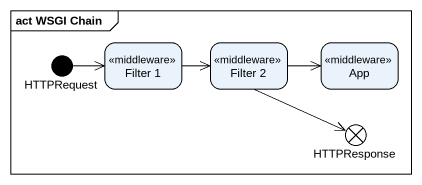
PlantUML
@startuml
mainframe act WSGI Chain
hide empty description
state "Filter 1" as Filter_1 <<middleware>>
state "Filter 2" as Filter_2 <<middleware>>
state App <<middleware>>
state HTTPRequest <<start>>
state HTTPResponse <<end>>
Filter_1 -right-> Filter_2
Filter_2 -right-> App
Filter_2 --> HTTPResponse
HTTPRequest -right-> Filter_1
@enduml
